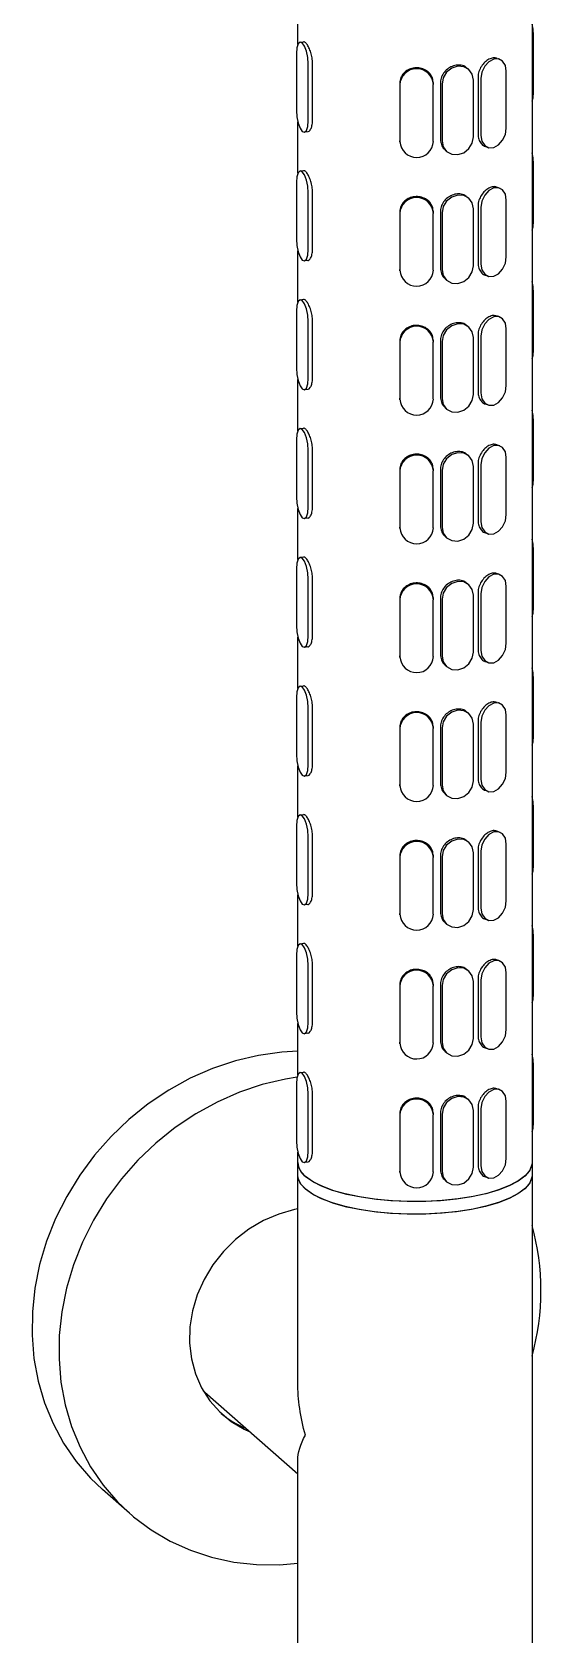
# Model space of a CAD drawing. Extents: x 0 to 951, y -2 to 427.
# Drawn here: x 345.62 to 355.12, y 137.35 to 167.27 of the extents above; entities that cross this region are included whole.
import ezdxf

# ---------------------------------------------------------------- set-up
doc = ezdxf.new("R2010")
doc.units = 0
doc.header["$LTSCALE"] = 23.1
doc.header["$MEASUREMENT"] = 0
doc.layers.get('0').update_dxf_attribs({"linetype": 'CONTINUOUS'})

msp = doc.modelspace()

# ---------------------------------------------------------------- linework, layer by layer
at = {"color": 7, "linetype": 'Continuous', "lineweight": 25}
for p, q in [((354.953, 218.055), (354.953, 146.166)), ((350.578, 167.038), (350.578, 167.996)), ((350.623, 167.081), (350.685, 167.089)), ((354.98, 166.146), (354.98, 167.206)), ((350.552, 166.869), (350.552, 165.808)), ((350.773, 165.613), (350.773, 166.674)), ((350.853, 165.623), (350.853, 166.684)), ((354.304, 166.778), (354.348, 166.761)), ((353.745, 166.594), (353.771, 166.571)), ((353.857, 165.313), (353.857, 166.373)), ((353.944, 166.423), (353.944, 165.362)), ((353.999, 166.402), (353.999, 165.341)), ((354.472, 165.477), (354.472, 166.538)), ((352.483, 166.314), (352.483, 165.254)), ((352.484, 166.286), (352.484, 165.225)), ((353.108, 166.329), (353.109, 166.3)), ((353.109, 165.228), (353.109, 166.289)), ((353.242, 166.326), (353.242, 165.265)), ((353.272, 166.299), (353.272, 165.239)), ((350.578, 164.633), (350.578, 165.592)), ((350.763, 165.408), (350.702, 165.401)), ((352.485, 165.214), (352.483, 165.242)), ((353.358, 165.041), (353.332, 165.064)), ((354.123, 165.117), (354.079, 165.135)), ((350.623, 164.677), (350.685, 164.685)), ((354.98, 163.741), (354.98, 164.802)), ((350.552, 164.465), (350.552, 163.404)), ((350.773, 163.209), (350.773, 164.27)), ((350.853, 163.219), (350.853, 164.28)), ((354.304, 164.374), (354.348, 164.357)), ((353.745, 164.19), (353.771, 164.167)), ((353.857, 162.908), (353.857, 163.969)), ((353.944, 164.019), (353.944, 162.958)), ((353.999, 163.997), (353.999, 162.937)), ((354.472, 163.073), (354.472, 164.133)), ((352.483, 163.91), (352.483, 162.85)), ((352.484, 163.882), (352.484, 162.821)), ((353.108, 163.924), (353.109, 163.896)), ((353.109, 162.824), (353.109, 163.885)), ((353.242, 163.922), (353.242, 162.861)), ((353.272, 163.895), (353.272, 162.834)), ((350.578, 162.229), (350.578, 163.188)), ((350.763, 163.004), (350.702, 162.996)), ((352.485, 162.81), (352.483, 162.838)), ((353.358, 162.637), (353.332, 162.66)), ((354.123, 162.713), (354.079, 162.73)), ((350.623, 162.273), (350.685, 162.281)), ((354.98, 161.337), (354.98, 162.398)), ((350.552, 162.06), (350.552, 161)), ((350.853, 160.815), (350.853, 161.876)), ((354.304, 161.97), (354.348, 161.953)), ((350.773, 160.805), (350.773, 161.866)), ((353.745, 161.786), (353.771, 161.763)), ((353.944, 161.615), (353.944, 160.554)), ((353.999, 161.593), (353.999, 160.533)), ((354.472, 160.669), (354.472, 161.729)), ((352.483, 161.506), (352.483, 160.445)), ((352.484, 161.478), (352.484, 160.417)), ((353.108, 161.52), (353.109, 161.492)), ((353.109, 160.42), (353.109, 161.481)), ((353.242, 161.517), (353.242, 160.457)), ((353.272, 161.491), (353.272, 160.43)), ((353.857, 160.504), (353.857, 161.565)), ((350.578, 159.825), (350.578, 160.784)), ((350.763, 160.6), (350.702, 160.592)), ((352.485, 160.406), (352.483, 160.434)), ((353.358, 160.232), (353.332, 160.255)), ((354.123, 160.309), (354.079, 160.326)), ((350.623, 159.869), (350.685, 159.877)), ((354.98, 158.933), (354.98, 159.994)), ((350.552, 159.656), (350.552, 158.596)), ((354.304, 159.566), (354.348, 159.549)), ((350.773, 158.401), (350.773, 159.461)), ((350.853, 158.411), (350.853, 159.471)), ((353.745, 159.382), (353.771, 159.359)), ((353.944, 159.211), (353.944, 158.15)), ((353.999, 159.189), (353.999, 158.128)), ((354.472, 158.265), (354.472, 159.325)), ((352.483, 159.102), (352.483, 158.041)), ((352.484, 159.074), (352.484, 158.013)), ((353.108, 159.116), (353.109, 159.088)), ((353.109, 158.016), (353.109, 159.076)), ((353.242, 159.113), (353.242, 158.053)), ((353.272, 159.087), (353.272, 158.026)), ((353.857, 158.1), (353.857, 159.161)), ((350.578, 157.421), (350.578, 158.379)), ((350.763, 158.196), (350.702, 158.188)), ((352.485, 158.002), (352.483, 158.03)), ((353.358, 157.828), (353.332, 157.851)), ((354.123, 157.905), (354.079, 157.922)), ((350.623, 157.465), (350.685, 157.472)), ((354.98, 156.529), (354.98, 157.59)), ((350.552, 157.252), (350.552, 156.191)), ((354.304, 157.162), (354.348, 157.144)), ((350.773, 155.997), (350.773, 157.057)), ((350.853, 156.007), (350.853, 157.067)), ((353.745, 156.977), (353.771, 156.954)), ((353.944, 156.806), (353.944, 155.746)), ((354.472, 155.86), (354.472, 156.921)), ((352.483, 156.698), (352.483, 155.637)), ((352.484, 156.669), (352.484, 155.609)), ((353.108, 156.712), (353.109, 156.684)), ((353.109, 155.612), (353.109, 156.672)), ((353.242, 156.709), (353.242, 155.648)), ((353.272, 156.683), (353.272, 155.622)), ((353.857, 155.696), (353.857, 156.757)), ((353.999, 156.785), (353.999, 155.724)), ((350.578, 155.017), (350.578, 155.975)), ((350.763, 155.792), (350.702, 155.784)), ((352.485, 155.597), (352.483, 155.626)), ((353.358, 155.424), (353.332, 155.447)), ((354.123, 155.501), (354.079, 155.518)), ((350.623, 155.061), (350.685, 155.068)), ((354.98, 154.125), (354.98, 155.185)), ((350.552, 154.848), (350.552, 153.787)), ((354.304, 154.757), (354.348, 154.74)), ((350.773, 153.592), (350.773, 154.653)), ((350.853, 153.602), (350.853, 154.663)), ((353.745, 154.573), (353.771, 154.55)), ((353.944, 154.402), (353.944, 153.342)), ((354.472, 153.456), (354.472, 154.517)), ((352.483, 154.294), (352.483, 153.233)), ((352.484, 154.265), (352.484, 153.205)), ((353.108, 154.308), (353.109, 154.28)), ((353.109, 153.207), (353.109, 154.268)), ((353.242, 154.305), (353.242, 153.244)), ((353.272, 154.279), (353.272, 153.218)), ((353.857, 153.292), (353.857, 154.352)), ((353.999, 154.381), (353.999, 153.32)), ((350.578, 152.613), (350.578, 153.571)), ((350.763, 153.388), (350.702, 153.38)), ((352.485, 153.193), (352.483, 153.221)), ((353.358, 153.02), (353.332, 153.043)), ((354.123, 153.097), (354.079, 153.114)), ((350.623, 152.656), (350.685, 152.664)), ((354.98, 151.721), (354.98, 152.781)), ((350.552, 152.444), (350.552, 151.383)), ((354.304, 152.353), (354.348, 152.336)), ((350.773, 151.188), (350.773, 152.249)), ((350.853, 151.198), (350.853, 152.259)), ((353.745, 152.169), (353.771, 152.146)), ((354.472, 151.052), (354.472, 152.113)), ((352.483, 151.889), (352.483, 150.829)), ((352.484, 151.861), (352.484, 150.8)), ((353.108, 151.904), (353.109, 151.875)), ((353.109, 150.803), (353.109, 151.864)), ((353.242, 151.901), (353.242, 150.84)), ((353.272, 151.874), (353.272, 150.814)), ((353.857, 150.888), (353.857, 151.948)), ((353.944, 151.998), (353.944, 150.937)), ((353.999, 151.977), (353.999, 150.916)), ((350.578, 150.208), (350.578, 151.167)), ((350.763, 150.983), (350.702, 150.976)), ((352.485, 150.789), (352.483, 150.817)), ((353.358, 150.616), (353.332, 150.639)), ((354.123, 150.692), (354.079, 150.71)), ((350.623, 150.252), (350.685, 150.26)), ((354.98, 149.316), (354.98, 150.377)), ((350.552, 150.04), (350.552, 148.979)), ((354.304, 149.949), (354.348, 149.932)), ((350.773, 148.784), (350.773, 149.845)), ((350.853, 148.794), (350.853, 149.855)), ((353.745, 149.765), (353.771, 149.742)), ((354.472, 148.648), (354.472, 149.709)), ((352.483, 149.485), (352.483, 148.425)), ((352.484, 149.457), (352.484, 148.396)), ((353.108, 149.499), (353.109, 149.471)), ((353.109, 148.399), (353.109, 149.46)), ((353.242, 149.497), (353.242, 148.436)), ((353.272, 149.47), (353.272, 148.41)), ((353.857, 148.483), (353.857, 149.544)), ((353.944, 149.594), (353.944, 148.533)), ((353.999, 149.572), (353.999, 148.512)), ((350.578, 147.804), (350.578, 148.763)), ((350.763, 148.579), (350.702, 148.571)), ((352.485, 148.385), (352.483, 148.413)), ((353.358, 148.212), (353.332, 148.235)), ((354.123, 148.288), (354.079, 148.305)), ((350.623, 147.848), (350.685, 147.856)), ((354.98, 146.912), (354.98, 147.973)), ((350.552, 147.635), (350.552, 146.575)), ((354.304, 147.545), (354.348, 147.528)), ((350.773, 146.38), (350.773, 147.441)), ((350.853, 146.39), (350.853, 147.451)), ((353.745, 147.361), (353.771, 147.338)), ((354.472, 146.244), (354.472, 147.304)), ((352.483, 147.081), (352.483, 146.02)), ((352.484, 147.053), (352.484, 145.992)), ((353.108, 147.095), (353.109, 147.067)), ((353.109, 145.995), (353.109, 147.056)), ((353.242, 147.092), (353.242, 146.032)), ((353.272, 147.066), (353.272, 146.005)), ((353.857, 146.079), (353.857, 147.14)), ((353.944, 147.19), (353.944, 146.129)), ((353.999, 147.168), (353.999, 146.108)), ((350.578, 146.166), (350.578, 146.359)), ((350.578, 145.93), (350.578, 146.166)), ((350.588, 146.098), (350.578, 146.166)), ((350.763, 146.175), (350.702, 146.167)), ((354.953, 146.166), (354.953, 145.93)), ((350.578, 142.063), (350.578, 145.93)), ((350.588, 145.863), (350.578, 145.93)), ((352.485, 145.981), (352.483, 146.009)), ((353.358, 145.808), (353.332, 145.83)), ((354.123, 145.884), (354.079, 145.901)), ((354.953, 145.93), (354.953, 136.738)), ((348.844, 141.876), (348.813, 141.904)), ((350.578, 140.347), (348.844, 141.876)), ((350.578, 136.738), (350.578, 140.605)), ((347.434, 139.62), (346.931, 140.063))]:
    msp.add_line(p, q, dxfattribs=at)
at = {"color": 7, "linetype": 'Continuous', "lineweight": 25, "flags": 128}
for points in [[(354.98, 167.206), (354.972, 167.326), (354.953, 167.422)], [(350.773, 166.674), (350.765, 166.794), (350.741, 166.911), (350.705, 167.006), (350.662, 167.066), (350.62, 167.081), (350.584, 167.048), (350.56, 166.974), (350.552, 166.869)], [(354.472, 166.538), (354.454, 166.645), (354.403, 166.726), (354.326, 166.768), (354.236, 166.764), (354.145, 166.716), (354.068, 166.63), (354.017, 166.519), (353.999, 166.402)], [(353.857, 166.373), (353.834, 166.483), (353.771, 166.571), (353.676, 166.623), (353.564, 166.631), (353.453, 166.594), (353.358, 166.518), (353.295, 166.415), (353.272, 166.299)], [(354.953, 165.977), (354.972, 166.04), (354.98, 166.146)], [(350.552, 165.808), (350.56, 165.688), (350.584, 165.571), (350.62, 165.476), (350.662, 165.416), (350.705, 165.401), (350.741, 165.433), (350.765, 165.508), (350.773, 165.613)], [(353.999, 165.341), (354.017, 165.233), (354.068, 165.152), (354.145, 165.111), (354.236, 165.114), (354.326, 165.163), (354.403, 165.249), (354.454, 165.359), (354.472, 165.477)], [(353.272, 165.239), (353.295, 165.129), (353.358, 165.041), (353.453, 164.989), (353.564, 164.981), (353.676, 165.018), (353.771, 165.093), (353.834, 165.197), (353.857, 165.313)], [(354.98, 164.802), (354.972, 164.922), (354.953, 165.018)], [(350.773, 164.27), (350.765, 164.39), (350.741, 164.507), (350.705, 164.602), (350.662, 164.662), (350.62, 164.677), (350.584, 164.644), (350.56, 164.57), (350.552, 164.465)], [(354.472, 164.133), (354.454, 164.241), (354.403, 164.322), (354.326, 164.364), (354.236, 164.36), (354.145, 164.312), (354.068, 164.226), (354.017, 164.115), (353.999, 163.997)], [(353.857, 163.969), (353.834, 164.079), (353.771, 164.167), (353.676, 164.218), (353.564, 164.227), (353.453, 164.19), (353.358, 164.114), (353.295, 164.011), (353.272, 163.895)], [(354.953, 163.573), (354.972, 163.636), (354.98, 163.741)], [(350.552, 163.404), (350.56, 163.284), (350.584, 163.167), (350.62, 163.072), (350.662, 163.012), (350.705, 162.997), (350.741, 163.029), (350.765, 163.104), (350.773, 163.209)], [(353.999, 162.937), (354.017, 162.829), (354.068, 162.748), (354.145, 162.707), (354.236, 162.71), (354.326, 162.759), (354.403, 162.845), (354.454, 162.955), (354.472, 163.073)], [(353.272, 162.834), (353.295, 162.725), (353.358, 162.637), (353.453, 162.585), (353.564, 162.577), (353.676, 162.613), (353.771, 162.689), (353.834, 162.793), (353.857, 162.908)], [(354.98, 162.398), (354.972, 162.518), (354.953, 162.614)], [(350.773, 161.866), (350.765, 161.986), (350.741, 162.102), (350.705, 162.198), (350.662, 162.258), (350.62, 162.272), (350.584, 162.24), (350.56, 162.166), (350.552, 162.06)], [(354.472, 161.729), (354.454, 161.837), (354.403, 161.918), (354.326, 161.96), (354.236, 161.956), (354.145, 161.907), (354.068, 161.821), (354.017, 161.711), (353.999, 161.593)], [(353.857, 161.565), (353.834, 161.675), (353.771, 161.762), (353.676, 161.814), (353.564, 161.823), (353.453, 161.786), (353.358, 161.71), (353.295, 161.607), (353.272, 161.491)], [(354.953, 161.168), (354.972, 161.232), (354.98, 161.337)], [(350.552, 161), (350.56, 160.88), (350.584, 160.763), (350.62, 160.667), (350.662, 160.608), (350.705, 160.593), (350.741, 160.625), (350.765, 160.7), (350.773, 160.805)], [(353.272, 160.43), (353.295, 160.32), (353.358, 160.233), (353.453, 160.181), (353.564, 160.173), (353.676, 160.209), (353.771, 160.285), (353.834, 160.389), (353.857, 160.504)], [(353.999, 160.533), (354.017, 160.425), (354.068, 160.344), (354.145, 160.302), (354.236, 160.306), (354.326, 160.354), (354.403, 160.44), (354.454, 160.551), (354.472, 160.669)], [(354.98, 159.994), (354.972, 160.114), (354.953, 160.21)], [(350.773, 159.461), (350.765, 159.582), (350.741, 159.698), (350.705, 159.794), (350.662, 159.853), (350.62, 159.868), (350.584, 159.836), (350.56, 159.762), (350.552, 159.656)], [(354.472, 159.325), (354.454, 159.433), (354.403, 159.514), (354.326, 159.555), (354.236, 159.552), (354.145, 159.503), (354.068, 159.417), (354.017, 159.307), (353.999, 159.189)], [(353.857, 159.161), (353.834, 159.271), (353.771, 159.358), (353.676, 159.41), (353.564, 159.418), (353.453, 159.382), (353.358, 159.306), (353.295, 159.202), (353.272, 159.087)], [(354.953, 158.764), (354.972, 158.828), (354.98, 158.933)], [(350.552, 158.596), (350.56, 158.475), (350.584, 158.359), (350.62, 158.263), (350.662, 158.204), (350.705, 158.189), (350.741, 158.221), (350.765, 158.295), (350.773, 158.401)], [(353.272, 158.026), (353.295, 157.916), (353.358, 157.829), (353.453, 157.777), (353.564, 157.769), (353.676, 157.805), (353.771, 157.881), (353.834, 157.985), (353.857, 158.1)], [(353.999, 158.128), (354.017, 158.021), (354.068, 157.94), (354.145, 157.898), (354.236, 157.902), (354.326, 157.95), (354.403, 158.036), (354.454, 158.147), (354.472, 158.265)], [(354.98, 157.59), (354.972, 157.71), (354.953, 157.806)], [(350.773, 157.057), (350.765, 157.177), (350.741, 157.294), (350.705, 157.39), (350.662, 157.449), (350.62, 157.464), (350.584, 157.432), (350.56, 157.357), (350.552, 157.252)], [(354.472, 156.921), (354.454, 157.029), (354.403, 157.109), (354.326, 157.151), (354.236, 157.148), (354.145, 157.099), (354.068, 157.013), (354.017, 156.903), (353.999, 156.785)], [(353.857, 156.757), (353.834, 156.867), (353.771, 156.954), (353.676, 157.006), (353.564, 157.014), (353.453, 156.978), (353.358, 156.902), (353.295, 156.798), (353.272, 156.683)], [(354.953, 156.36), (354.972, 156.424), (354.98, 156.529)], [(350.552, 156.191), (350.56, 156.071), (350.584, 155.955), (350.62, 155.859), (350.662, 155.799), (350.705, 155.785), (350.741, 155.817), (350.765, 155.891), (350.773, 155.997)], [(353.272, 155.622), (353.295, 155.512), (353.358, 155.424), (353.453, 155.373), (353.564, 155.364), (353.676, 155.401), (353.771, 155.477), (353.834, 155.58), (353.857, 155.696)], [(353.999, 155.724), (354.017, 155.617), (354.068, 155.536), (354.145, 155.494), (354.236, 155.498), (354.326, 155.546), (354.403, 155.632), (354.454, 155.742), (354.472, 155.86)], [(354.98, 155.185), (354.972, 155.306), (354.953, 155.402)], [(350.773, 154.653), (350.765, 154.773), (350.741, 154.89), (350.705, 154.985), (350.662, 155.045), (350.62, 155.06), (350.584, 155.028), (350.56, 154.953), (350.552, 154.848)], [(354.472, 154.517), (354.454, 154.624), (354.403, 154.705), (354.326, 154.747), (354.236, 154.743), (354.145, 154.695), (354.068, 154.609), (354.017, 154.499), (353.999, 154.381)], [(353.857, 154.352), (353.834, 154.462), (353.771, 154.55), (353.676, 154.602), (353.564, 154.61), (353.453, 154.574), (353.358, 154.498), (353.295, 154.394), (353.272, 154.279)], [(354.953, 153.956), (354.972, 154.019), (354.98, 154.125)], [(350.552, 153.787), (350.56, 153.667), (350.584, 153.55), (350.62, 153.455), (350.662, 153.395), (350.705, 153.38), (350.741, 153.413), (350.765, 153.487), (350.773, 153.592)], [(353.272, 153.218), (353.295, 153.108), (353.358, 153.02), (353.453, 152.968), (353.564, 152.96), (353.676, 152.997), (353.771, 153.073), (353.834, 153.176), (353.857, 153.292)], [(353.999, 153.32), (354.017, 153.213), (354.068, 153.132), (354.145, 153.09), (354.236, 153.094), (354.326, 153.142), (354.403, 153.228), (354.454, 153.338), (354.472, 153.456)], [(354.98, 152.781), (354.972, 152.901), (354.953, 152.997)], [(350.773, 152.249), (350.765, 152.369), (350.741, 152.486), (350.705, 152.581), (350.662, 152.641), (350.62, 152.656), (350.584, 152.624), (350.56, 152.549), (350.552, 152.444)], [(354.472, 152.113), (354.454, 152.22), (354.403, 152.301), (354.326, 152.343), (354.236, 152.339), (354.145, 152.291), (354.068, 152.205), (354.017, 152.095), (353.999, 151.977)], [(353.857, 151.948), (353.834, 152.058), (353.771, 152.146), (353.676, 152.198), (353.564, 152.206), (353.453, 152.169), (353.358, 152.093), (353.295, 151.99), (353.272, 151.874)], [(354.953, 151.552), (354.972, 151.615), (354.98, 151.721)], [(350.552, 151.383), (350.56, 151.263), (350.584, 151.146), (350.62, 151.051), (350.662, 150.991), (350.705, 150.976), (350.741, 151.008), (350.765, 151.083), (350.773, 151.188)], [(353.272, 150.814), (353.295, 150.704), (353.358, 150.616), (353.453, 150.564), (353.564, 150.556), (353.676, 150.593), (353.771, 150.668), (353.834, 150.772), (353.857, 150.888)], [(353.999, 150.916), (354.017, 150.808), (354.068, 150.728), (354.145, 150.686), (354.236, 150.689), (354.326, 150.738), (354.403, 150.824), (354.454, 150.934), (354.472, 151.052)], [(354.98, 150.377), (354.972, 150.497), (354.953, 150.593)], [(350.773, 149.845), (350.765, 149.965), (350.741, 150.082), (350.705, 150.177), (350.662, 150.237), (350.62, 150.252), (350.584, 150.219), (350.56, 150.145), (350.552, 150.04)], [(354.472, 149.709), (354.454, 149.816), (354.403, 149.897), (354.326, 149.939), (354.236, 149.935), (354.145, 149.887), (354.068, 149.801), (354.017, 149.69), (353.999, 149.572)], [(353.857, 149.544), (353.834, 149.654), (353.771, 149.742), (353.676, 149.793), (353.564, 149.802), (353.453, 149.765), (353.358, 149.689), (353.295, 149.586), (353.272, 149.47)], [(354.953, 149.148), (354.972, 149.211), (354.98, 149.316)], [(350.552, 148.979), (350.56, 148.859), (350.584, 148.742), (350.62, 148.647), (350.662, 148.587), (350.705, 148.572), (350.741, 148.604), (350.765, 148.679), (350.773, 148.784)], [(353.272, 148.41), (353.295, 148.3), (353.358, 148.212), (353.453, 148.16), (353.564, 148.152), (353.676, 148.188), (353.771, 148.264), (353.834, 148.368), (353.857, 148.483)], [(353.999, 148.512), (354.017, 148.404), (354.068, 148.323), (354.145, 148.282), (354.236, 148.285), (354.326, 148.334), (354.403, 148.42), (354.454, 148.53), (354.472, 148.648)], [(350.578, 148.244), (350.279, 148.228), (349.844, 148.168), (349.412, 148.066), (348.986, 147.923), (348.57, 147.74), (348.17, 147.52), (347.787, 147.263), (347.426, 146.973), (347.09, 146.652), (346.782, 146.304), (346.506, 145.93), (346.263, 145.536), (346.056, 145.124), (345.887, 144.699), (345.757, 144.264), (345.668, 143.824), (345.621, 143.382), (345.616, 142.943), (345.652, 142.511), (345.73, 142.089), (345.85, 141.683), (346.009, 141.295), (346.206, 140.929), (346.44, 140.589), (346.708, 140.277), (346.931, 140.063)], [(354.98, 147.973), (354.972, 148.093), (354.953, 148.189)], [(350.773, 147.441), (350.765, 147.561), (350.741, 147.677), (350.705, 147.773), (350.662, 147.833), (350.62, 147.847), (350.584, 147.815), (350.56, 147.741), (350.552, 147.635)], [(350.564, 147.759), (350.347, 147.724), (349.915, 147.622), (349.489, 147.479), (349.074, 147.297), (348.673, 147.076), (348.29, 146.819), (347.929, 146.529), (347.593, 146.209), (347.285, 145.86), (347.009, 145.487), (346.766, 145.092), (346.559, 144.681), (346.39, 144.255), (346.26, 143.821), (346.171, 143.38), (346.124, 142.938), (346.119, 142.499), (346.155, 142.067), (346.234, 141.646), (346.353, 141.239), (346.512, 140.851), (346.709, 140.485), (346.943, 140.145), (347.211, 139.833), (347.511, 139.554), (347.84, 139.308), (348.195, 139.1), (348.572, 138.929), (348.969, 138.799), (349.381, 138.71), (349.804, 138.664), (350.236, 138.66), (350.578, 138.687)], [(354.472, 147.304), (354.454, 147.412), (354.403, 147.493), (354.326, 147.535), (354.236, 147.531), (354.145, 147.482), (354.068, 147.397), (354.017, 147.286), (353.999, 147.168)], [(353.857, 147.14), (353.834, 147.25), (353.771, 147.337), (353.676, 147.389), (353.564, 147.398), (353.453, 147.361), (353.358, 147.285), (353.295, 147.182), (353.272, 147.066)], [(354.953, 146.743), (354.972, 146.807), (354.98, 146.912)], [(350.552, 146.575), (350.56, 146.455), (350.584, 146.338), (350.62, 146.242), (350.662, 146.183), (350.705, 146.168), (350.741, 146.2), (350.765, 146.275), (350.773, 146.38)], [(354.953, 146.166), (354.951, 146.13), (354.913, 146.026), (354.832, 145.926), (354.708, 145.83), (354.545, 145.742), (354.346, 145.662), (354.114, 145.592), (353.855, 145.534), (353.574, 145.488), (353.277, 145.457), (352.969, 145.44), (352.657, 145.438), (352.347, 145.45), (352.046, 145.478), (351.759, 145.519), (351.493, 145.573), (351.253, 145.639), (351.043, 145.717), (350.869, 145.803), (350.733, 145.897), (350.639, 145.996), (350.588, 146.098)], [(354.953, 146.166), (354.949, 146.118), (354.906, 146.015), (354.82, 145.915), (354.692, 145.82), (354.525, 145.732), (354.322, 145.653), (354.087, 145.585), (353.825, 145.528), (353.542, 145.484), (353.243, 145.454), (352.935, 145.439), (352.623, 145.438), (352.313, 145.453), (352.013, 145.481), (351.729, 145.524), (351.465, 145.58), (351.228, 145.647), (351.022, 145.726), (350.852, 145.813), (350.721, 145.907)], [(353.272, 146.005), (353.295, 145.895), (353.358, 145.808), (353.453, 145.756), (353.564, 145.748), (353.676, 145.784), (353.771, 145.86), (353.834, 145.964), (353.857, 146.079)], [(353.999, 146.108), (354.017, 146), (354.068, 145.919), (354.145, 145.877), (354.236, 145.881), (354.326, 145.929), (354.403, 146.015), (354.454, 146.126), (354.472, 146.244)], [(354.953, 145.93), (354.949, 145.881), (354.905, 145.778), (354.819, 145.678), (354.69, 145.584), (354.523, 145.496), (354.319, 145.417), (354.085, 145.349), (353.823, 145.292), (353.539, 145.248), (353.24, 145.219), (352.932, 145.203), (352.619, 145.203), (352.31, 145.217), (352.01, 145.246), (351.726, 145.289), (351.463, 145.345), (351.226, 145.412), (351.021, 145.491), (350.851, 145.578), (350.72, 145.673), (350.63, 145.772), (350.585, 145.875), (350.578, 145.93)], [(354.953, 145.93), (354.951, 145.894), (354.913, 145.791), (354.832, 145.69), (354.708, 145.595), (354.545, 145.506), (354.346, 145.426), (354.114, 145.356), (353.855, 145.298), (353.574, 145.253), (353.277, 145.221), (352.969, 145.204), (352.657, 145.202), (352.347, 145.215), (352.046, 145.242), (351.759, 145.283), (351.493, 145.337), (351.253, 145.404), (351.043, 145.481), (350.869, 145.567), (350.733, 145.661), (350.639, 145.76), (350.588, 145.863)], [(350.578, 145.3), (350.515, 145.288), (350.221, 145.205), (349.936, 145.083), (349.665, 144.924), (349.414, 144.73), (349.189, 144.506), (348.992, 144.256), (348.828, 143.985), (348.701, 143.698), (348.612, 143.4), (348.564, 143.098), (348.557, 142.797), (348.592, 142.503), (348.667, 142.223), (348.782, 141.96), (348.934, 141.721), (349.12, 141.511), (349.336, 141.332), (349.579, 141.189), (349.67, 141.148)]]:
    msp.add_lwpolyline(points, dxfattribs=at)
at = {"color": 7, "linetype": 'Continuous', "lineweight": 25}
for centre, radius, start, end in [((352.797, 166.273), 0.313, 2.9736, 177.551), ((352.797, 165.242), 0.313, 182.9731, 357.5515), ((352.797, 163.869), 0.313, 2.9731, 177.5515), ((352.797, 162.838), 0.313, 182.9736, 357.551), ((352.797, 161.464), 0.313, 2.9736, 177.551), ((352.797, 160.433), 0.313, 182.9736, 357.551), ((352.797, 159.06), 0.313, 2.9729, 177.5517), ((352.797, 158.029), 0.313, 182.9729, 357.5517), ((352.797, 156.656), 0.313, 2.9736, 177.551), ((352.797, 155.625), 0.313, 182.9736, 357.551), ((352.797, 154.252), 0.313, 2.9736, 177.551), ((352.797, 153.221), 0.313, 182.9731, 357.5515), ((352.797, 151.848), 0.313, 2.9731, 177.5515), ((352.797, 150.817), 0.313, 182.9736, 357.551), ((352.797, 149.444), 0.313, 2.9736, 177.551), ((352.797, 148.413), 0.313, 182.9733, 357.5512), ((352.797, 147.039), 0.313, 2.9734, 177.5512), ((350.923, 146.187), 0.345, 183.4922, 234.1511), ((352.797, 146.008), 0.313, 182.9733, 357.5512), ((350.542, 143.775), 4.577, 344.5466, 15.4534), ((350.3, 142.862), 1.796, 230.069, 247.1877)]:
    msp.add_arc(centre, radius, start, end, dxfattribs=at)
at = {"color": 7, "linetype": 'Continuous', "lineweight": 25, "extrusion": (0, 0, -1)}
for major_axis, ratio, start_param, end_param in [((-1.187, 2.629), 0.699056, 4.924405, 5.285772), ((-2.139, -0.965), 0.476834, 0.212016, 0.573383)]:
    msp.add_ellipse((352.766, 141.334), major_axis=major_axis, ratio=ratio, start_param=start_param, end_param=end_param, dxfattribs=at)
at = {"color": 7, "linetype": 'Continuous', "lineweight": 25}
for points, knots in [([(350.853, 166.684), (350.851, 166.718), (350.848, 166.786), (350.822, 166.889), (350.787, 166.98), (350.747, 167.048), (350.711, 167.087), (350.693, 167.086), (350.685, 167.086)], [0, 0, 0, 0, 0.1733678, 0.3467018, 0.5211454, 0.6963349, 0.8703212, 1, 1, 1, 1]), ([(354.303, 166.775), (354.285, 166.781), (354.244, 166.795), (354.168, 166.775), (354.089, 166.727), (354.018, 166.653), (353.966, 166.559), (353.945, 166.479), (353.944, 166.434), (353.944, 166.423)], [0, 0, 0, 0, 0.131028, 0.29365, 0.455097, 0.617116, 0.780576, 0.944127, 1, 1, 1, 1]), ([(353.108, 166.317), (353.105, 166.35), (353.098, 166.416), (353.045, 166.501), (352.966, 166.565), (352.867, 166.601), (352.761, 166.606), (352.659, 166.58), (352.572, 166.524), (352.51, 166.445), (352.485, 166.37), (352.484, 166.326), (352.483, 166.314)], [0, 0, 0, 0, 0.10662, 0.213219, 0.320501, 0.428242, 0.535242, 0.641469, 0.748073, 0.855625, 0.963237, 1, 1, 1, 1]), ([(353.742, 166.591), (353.727, 166.604), (353.691, 166.637), (353.608, 166.656), (353.51, 166.65), (353.413, 166.611), (353.329, 166.546), (353.268, 166.459), (353.244, 166.382), (353.243, 166.337), (353.242, 166.326)], [0, 0, 0, 0, 0.0933988, 0.2371485, 0.3799104, 0.5216413, 0.663874, 0.8073727, 0.9509501, 1, 1, 1, 1]), ([(350.763, 165.412), (350.766, 165.411), (350.782, 165.408), (350.811, 165.438), (350.84, 165.499), (350.852, 165.568), (350.853, 165.612), (350.853, 165.623)], [0, 0, 0, 0, 0.06877, 0.345657, 0.625009, 0.904514, 1, 1, 1, 1]), ([(353.242, 165.265), (353.246, 165.233), (353.253, 165.168), (353.291, 165.099), (353.326, 165.073), (353.335, 165.067)], [0, 0, 0, 0, 0.425647, 0.851182, 1, 1, 1, 1]), ([(353.944, 165.362), (353.947, 165.33), (353.952, 165.265), (353.998, 165.189), (354.043, 165.145), (354.074, 165.138), (354.08, 165.137)], [0, 0, 0, 0, 0.311737, 0.623392, 0.937061, 1, 1, 1, 1]), ([(350.853, 164.28), (350.851, 164.314), (350.848, 164.382), (350.822, 164.485), (350.787, 164.576), (350.747, 164.644), (350.711, 164.683), (350.693, 164.682), (350.685, 164.682)], [0, 0, 0, 0, 0.173373, 0.346701, 0.521148, 0.696336, 0.870322, 1, 1, 1, 1]), ([(354.303, 164.371), (354.285, 164.377), (354.244, 164.39), (354.168, 164.371), (354.089, 164.323), (354.018, 164.248), (353.966, 164.155), (353.945, 164.075), (353.944, 164.03), (353.944, 164.019)], [0, 0, 0, 0, 0.1310277, 0.2936494, 0.4550979, 0.6171163, 0.7805768, 0.9441269, 1, 1, 1, 1]), ([(353.108, 163.913), (353.105, 163.946), (353.098, 164.011), (353.045, 164.097), (352.966, 164.161), (352.867, 164.197), (352.761, 164.202), (352.659, 164.176), (352.572, 164.12), (352.51, 164.041), (352.485, 163.966), (352.484, 163.922), (352.483, 163.91)], [0, 0, 0, 0, 0.106623, 0.213219, 0.320503, 0.428243, 0.535243, 0.641471, 0.748074, 0.855626, 0.963237, 1, 1, 1, 1]), ([(353.742, 164.187), (353.727, 164.2), (353.691, 164.232), (353.608, 164.252), (353.51, 164.246), (353.413, 164.207), (353.329, 164.142), (353.268, 164.055), (353.244, 163.977), (353.243, 163.933), (353.242, 163.922)], [0, 0, 0, 0, 0.093402, 0.237151, 0.379912, 0.521644, 0.663876, 0.807374, 0.95095, 1, 1, 1, 1]), ([(350.763, 163.007), (350.766, 163.007), (350.782, 163.004), (350.811, 163.034), (350.84, 163.095), (350.852, 163.164), (350.853, 163.208), (350.853, 163.219)], [0, 0, 0, 0, 0.068767, 0.345662, 0.625007, 0.904513, 1, 1, 1, 1]), ([(353.242, 162.861), (353.246, 162.829), (353.253, 162.764), (353.291, 162.694), (353.326, 162.669), (353.335, 162.663)], [0, 0, 0, 0, 0.425633, 0.851181, 1, 1, 1, 1]), ([(353.944, 162.958), (353.947, 162.926), (353.952, 162.861), (353.998, 162.785), (354.043, 162.74), (354.074, 162.734), (354.08, 162.733)], [0, 0, 0, 0, 0.311729, 0.623397, 0.93706, 1, 1, 1, 1]), ([(350.853, 161.876), (350.851, 161.91), (350.848, 161.977), (350.822, 162.081), (350.787, 162.172), (350.747, 162.24), (350.711, 162.279), (350.693, 162.278), (350.685, 162.278)], [0, 0, 0, 0, 0.1733741, 0.3467028, 0.5211466, 0.6963363, 0.8703228, 1, 1, 1, 1]), ([(354.303, 161.967), (354.285, 161.973), (354.244, 161.986), (354.168, 161.967), (354.089, 161.919), (354.018, 161.844), (353.966, 161.751), (353.945, 161.671), (353.944, 161.626), (353.944, 161.615)], [0, 0, 0, 0, 0.131028, 0.29365, 0.455097, 0.617116, 0.780576, 0.944127, 1, 1, 1, 1]), ([(353.108, 161.509), (353.105, 161.542), (353.098, 161.607), (353.045, 161.692), (352.966, 161.757), (352.867, 161.793), (352.761, 161.798), (352.659, 161.771), (352.572, 161.716), (352.51, 161.637), (352.485, 161.562), (352.484, 161.517), (352.483, 161.506)], [0, 0, 0, 0, 0.106624, 0.21322, 0.320501, 0.428242, 0.535242, 0.641469, 0.748073, 0.855626, 0.963237, 1, 1, 1, 1]), ([(353.742, 161.783), (353.727, 161.796), (353.691, 161.828), (353.608, 161.848), (353.51, 161.842), (353.413, 161.803), (353.329, 161.738), (353.268, 161.651), (353.244, 161.573), (353.243, 161.529), (353.242, 161.517)], [0, 0, 0, 0, 0.0933988, 0.2371485, 0.3799104, 0.5216413, 0.663874, 0.8073727, 0.9509501, 1, 1, 1, 1]), ([(350.763, 160.603), (350.766, 160.603), (350.782, 160.6), (350.811, 160.63), (350.84, 160.691), (350.852, 160.76), (350.853, 160.804), (350.853, 160.815)], [0, 0, 0, 0, 0.06877, 0.345657, 0.625009, 0.904514, 1, 1, 1, 1]), ([(353.242, 160.457), (353.246, 160.424), (353.253, 160.36), (353.291, 160.29), (353.326, 160.265), (353.335, 160.259)], [0, 0, 0, 0, 0.425647, 0.851182, 1, 1, 1, 1]), ([(353.944, 160.554), (353.947, 160.522), (353.952, 160.457), (353.998, 160.381), (354.043, 160.336), (354.074, 160.33), (354.08, 160.329)], [0, 0, 0, 0, 0.311739, 0.623397, 0.93706, 1, 1, 1, 1]), ([(350.853, 159.471), (350.851, 159.505), (350.848, 159.573), (350.822, 159.677), (350.787, 159.768), (350.747, 159.836), (350.711, 159.875), (350.693, 159.874), (350.685, 159.873)], [0, 0, 0, 0, 0.173373, 0.346701, 0.521148, 0.696336, 0.870322, 1, 1, 1, 1]), ([(354.303, 159.563), (354.285, 159.569), (354.244, 159.582), (354.168, 159.563), (354.089, 159.515), (354.018, 159.44), (353.966, 159.347), (353.945, 159.267), (353.944, 159.222), (353.944, 159.211)], [0, 0, 0, 0, 0.1310277, 0.2936494, 0.4550979, 0.6171163, 0.7805768, 0.9441269, 1, 1, 1, 1]), ([(353.108, 159.105), (353.105, 159.138), (353.098, 159.203), (353.045, 159.288), (352.966, 159.352), (352.867, 159.389), (352.761, 159.394), (352.659, 159.367), (352.572, 159.312), (352.51, 159.232), (352.485, 159.158), (352.484, 159.113), (352.483, 159.102)], [0, 0, 0, 0, 0.106623, 0.213219, 0.320503, 0.428243, 0.535243, 0.641471, 0.748074, 0.855626, 0.963237, 1, 1, 1, 1]), ([(353.742, 159.378), (353.727, 159.391), (353.691, 159.424), (353.608, 159.444), (353.51, 159.437), (353.413, 159.399), (353.329, 159.333), (353.268, 159.247), (353.244, 159.169), (353.243, 159.125), (353.242, 159.113)], [0, 0, 0, 0, 0.093399, 0.237148, 0.37991, 0.521642, 0.663874, 0.807373, 0.95095, 1, 1, 1, 1]), ([(350.763, 158.199), (350.766, 158.199), (350.782, 158.196), (350.811, 158.225), (350.84, 158.286), (350.852, 158.356), (350.853, 158.4), (350.853, 158.411)], [0, 0, 0, 0, 0.06877, 0.345656, 0.625, 0.904514, 1, 1, 1, 1]), ([(353.242, 158.053), (353.246, 158.02), (353.253, 157.956), (353.291, 157.886), (353.326, 157.861), (353.335, 157.854)], [0, 0, 0, 0, 0.425643, 0.851173, 1, 1, 1, 1]), ([(353.944, 158.15), (353.947, 158.117), (353.952, 158.052), (353.998, 157.977), (354.043, 157.932), (354.074, 157.926), (354.08, 157.925)], [0, 0, 0, 0, 0.311737, 0.623392, 0.937061, 1, 1, 1, 1]), ([(350.853, 157.067), (350.851, 157.101), (350.848, 157.169), (350.822, 157.273), (350.787, 157.364), (350.747, 157.432), (350.711, 157.47), (350.693, 157.47), (350.685, 157.469)], [0, 0, 0, 0, 0.173373, 0.346701, 0.521144, 0.696336, 0.870322, 1, 1, 1, 1]), ([(354.303, 157.159), (354.285, 157.165), (354.244, 157.178), (354.168, 157.159), (354.089, 157.111), (354.018, 157.036), (353.966, 156.943), (353.945, 156.862), (353.944, 156.818), (353.944, 156.806)], [0, 0, 0, 0, 0.1310296, 0.293651, 0.4550991, 0.6171171, 0.7805772, 0.944127, 1, 1, 1, 1]), ([(353.108, 156.701), (353.105, 156.733), (353.098, 156.799), (353.045, 156.884), (352.966, 156.948), (352.867, 156.985), (352.761, 156.99), (352.659, 156.963), (352.572, 156.908), (352.51, 156.828), (352.485, 156.753), (352.484, 156.709), (352.483, 156.698)], [0, 0, 0, 0, 0.106624, 0.213219, 0.3205, 0.428242, 0.535242, 0.64147, 0.748074, 0.855626, 0.963237, 1, 1, 1, 1]), ([(353.742, 156.974), (353.727, 156.987), (353.691, 157.02), (353.608, 157.04), (353.51, 157.033), (353.413, 156.995), (353.329, 156.929), (353.268, 156.843), (353.244, 156.765), (353.243, 156.72), (353.242, 156.709)], [0, 0, 0, 0, 0.093399, 0.23715, 0.379911, 0.521643, 0.663875, 0.807373, 0.95095, 1, 1, 1, 1]), ([(350.763, 155.795), (350.766, 155.794), (350.782, 155.792), (350.811, 155.821), (350.84, 155.882), (350.852, 155.952), (350.853, 155.995), (350.853, 156.007)], [0, 0, 0, 0, 0.06877, 0.345657, 0.625009, 0.904514, 1, 1, 1, 1]), ([(353.242, 155.648), (353.246, 155.616), (353.253, 155.551), (353.291, 155.482), (353.326, 155.457), (353.335, 155.45)], [0, 0, 0, 0, 0.425647, 0.851182, 1, 1, 1, 1]), ([(353.944, 155.746), (353.947, 155.713), (353.952, 155.648), (353.998, 155.573), (354.043, 155.528), (354.074, 155.522), (354.08, 155.521)], [0, 0, 0, 0, 0.311739, 0.623397, 0.93706, 1, 1, 1, 1]), ([(350.853, 154.663), (350.851, 154.697), (350.848, 154.765), (350.822, 154.868), (350.787, 154.96), (350.747, 155.028), (350.711, 155.066), (350.693, 155.065), (350.685, 155.065)], [0, 0, 0, 0, 0.1733678, 0.3467018, 0.5211454, 0.6963349, 0.8703212, 1, 1, 1, 1]), ([(354.303, 154.755), (354.285, 154.761), (354.244, 154.774), (354.168, 154.755), (354.089, 154.707), (354.018, 154.632), (353.966, 154.539), (353.945, 154.458), (353.944, 154.414), (353.944, 154.402)], [0, 0, 0, 0, 0.131028, 0.293651, 0.4551, 0.617119, 0.780576, 0.944132, 1, 1, 1, 1]), ([(353.108, 154.296), (353.105, 154.329), (353.098, 154.395), (353.045, 154.48), (352.966, 154.544), (352.867, 154.581), (352.761, 154.586), (352.659, 154.559), (352.572, 154.503), (352.51, 154.424), (352.485, 154.349), (352.484, 154.305), (352.483, 154.294)], [0, 0, 0, 0, 0.10662, 0.21322, 0.320502, 0.428242, 0.535243, 0.641472, 0.748076, 0.855625, 0.963241, 1, 1, 1, 1]), ([(353.742, 154.57), (353.727, 154.583), (353.691, 154.616), (353.608, 154.635), (353.51, 154.629), (353.413, 154.591), (353.329, 154.525), (353.268, 154.439), (353.244, 154.361), (353.243, 154.316), (353.242, 154.305)], [0, 0, 0, 0, 0.093399, 0.237149, 0.379912, 0.521644, 0.663877, 0.807372, 0.950955, 1, 1, 1, 1]), ([(350.763, 153.391), (350.766, 153.39), (350.782, 153.387), (350.811, 153.417), (350.84, 153.478), (350.852, 153.547), (350.853, 153.591), (350.853, 153.602)], [0, 0, 0, 0, 0.06877, 0.345657, 0.625009, 0.904514, 1, 1, 1, 1]), ([(353.242, 153.244), (353.246, 153.212), (353.253, 153.147), (353.291, 153.078), (353.326, 153.053), (353.335, 153.046)], [0, 0, 0, 0, 0.425647, 0.851182, 1, 1, 1, 1]), ([(353.944, 153.342), (353.947, 153.309), (353.952, 153.244), (353.998, 153.168), (354.043, 153.124), (354.074, 153.118), (354.08, 153.116)], [0, 0, 0, 0, 0.311737, 0.623392, 0.937061, 1, 1, 1, 1]), ([(350.853, 152.259), (350.851, 152.293), (350.848, 152.361), (350.822, 152.464), (350.787, 152.555), (350.747, 152.623), (350.711, 152.662), (350.693, 152.661), (350.685, 152.661)], [0, 0, 0, 0, 0.173373, 0.346701, 0.521148, 0.696336, 0.870322, 1, 1, 1, 1]), ([(354.303, 152.351), (354.285, 152.356), (354.244, 152.37), (354.168, 152.35), (354.089, 152.302), (354.018, 152.228), (353.966, 152.134), (353.945, 152.054), (353.944, 152.009), (353.944, 151.998)], [0, 0, 0, 0, 0.1310277, 0.2936494, 0.4550979, 0.6171163, 0.7805768, 0.9441269, 1, 1, 1, 1]), ([(353.108, 151.892), (353.105, 151.925), (353.098, 151.991), (353.045, 152.076), (352.966, 152.14), (352.867, 152.176), (352.761, 152.181), (352.659, 152.155), (352.572, 152.099), (352.51, 152.02), (352.485, 151.945), (352.484, 151.901), (352.483, 151.889)], [0, 0, 0, 0, 0.106623, 0.213219, 0.320503, 0.428243, 0.535243, 0.641471, 0.748074, 0.855626, 0.963237, 1, 1, 1, 1]), ([(353.742, 152.166), (353.727, 152.179), (353.691, 152.212), (353.608, 152.231), (353.51, 152.225), (353.413, 152.186), (353.329, 152.121), (353.268, 152.034), (353.244, 151.957), (353.243, 151.912), (353.242, 151.901)], [0, 0, 0, 0, 0.093402, 0.237151, 0.379912, 0.521644, 0.663876, 0.807374, 0.95095, 1, 1, 1, 1]), ([(350.763, 150.987), (350.766, 150.986), (350.782, 150.983), (350.811, 151.013), (350.84, 151.074), (350.852, 151.143), (350.853, 151.187), (350.853, 151.198)], [0, 0, 0, 0, 0.068767, 0.345655, 0.625008, 0.904513, 1, 1, 1, 1]), ([(353.242, 150.84), (353.246, 150.808), (353.253, 150.743), (353.291, 150.674), (353.326, 150.648), (353.335, 150.642)], [0, 0, 0, 0, 0.425647, 0.851182, 1, 1, 1, 1]), ([(353.944, 150.937), (353.947, 150.905), (353.952, 150.84), (353.998, 150.764), (354.043, 150.72), (354.074, 150.713), (354.08, 150.712)], [0, 0, 0, 0, 0.311739, 0.623397, 0.93706, 1, 1, 1, 1]), ([(350.853, 149.855), (350.851, 149.889), (350.848, 149.957), (350.822, 150.06), (350.787, 150.151), (350.747, 150.219), (350.711, 150.258), (350.693, 150.257), (350.685, 150.257)], [0, 0, 0, 0, 0.173371, 0.346702, 0.521145, 0.696335, 0.870321, 1, 1, 1, 1]), ([(354.303, 149.946), (354.285, 149.952), (354.244, 149.965), (354.168, 149.946), (354.089, 149.898), (354.018, 149.823), (353.966, 149.73), (353.945, 149.65), (353.944, 149.605), (353.944, 149.594)], [0, 0, 0, 0, 0.1310289, 0.2936509, 0.4550996, 0.6171182, 0.7805766, 0.9441297, 1, 1, 1, 1]), ([(353.108, 149.488), (353.105, 149.521), (353.098, 149.586), (353.045, 149.672), (352.966, 149.736), (352.867, 149.772), (352.761, 149.777), (352.659, 149.751), (352.572, 149.695), (352.51, 149.616), (352.485, 149.541), (352.484, 149.497), (352.483, 149.485)], [0, 0, 0, 0, 0.106622, 0.213219, 0.320501, 0.428242, 0.535242, 0.641471, 0.748075, 0.855626, 0.963239, 1, 1, 1, 1]), ([(353.742, 149.762), (353.727, 149.775), (353.691, 149.808), (353.608, 149.827), (353.51, 149.821), (353.413, 149.782), (353.329, 149.717), (353.268, 149.63), (353.244, 149.553), (353.243, 149.508), (353.242, 149.497)], [0, 0, 0, 0, 0.093399, 0.237149, 0.379911, 0.521644, 0.663876, 0.807373, 0.950953, 1, 1, 1, 1]), ([(350.763, 148.582), (350.766, 148.582), (350.782, 148.579), (350.811, 148.609), (350.84, 148.67), (350.852, 148.739), (350.853, 148.783), (350.853, 148.794)], [0, 0, 0, 0, 0.06877, 0.345657, 0.625009, 0.904514, 1, 1, 1, 1]), ([(353.242, 148.436), (353.246, 148.404), (353.253, 148.339), (353.291, 148.269), (353.326, 148.244), (353.335, 148.238)], [0, 0, 0, 0, 0.425645, 0.851177, 1, 1, 1, 1]), ([(353.944, 148.533), (353.947, 148.501), (353.952, 148.436), (353.998, 148.36), (354.043, 148.316), (354.074, 148.309), (354.08, 148.308)], [0, 0, 0, 0, 0.311738, 0.623395, 0.937061, 1, 1, 1, 1]), ([(350.853, 147.451), (350.851, 147.485), (350.848, 147.552), (350.822, 147.656), (350.787, 147.747), (350.747, 147.815), (350.711, 147.854), (350.693, 147.853), (350.685, 147.853)], [0, 0, 0, 0, 0.17337, 0.346701, 0.521147, 0.696336, 0.870322, 1, 1, 1, 1]), ([(354.303, 147.542), (354.285, 147.548), (354.244, 147.561), (354.168, 147.542), (354.089, 147.494), (354.018, 147.419), (353.966, 147.326), (353.945, 147.246), (353.944, 147.201), (353.944, 147.19)], [0, 0, 0, 0, 0.131029, 0.293651, 0.455098, 0.617119, 0.780577, 0.944127, 1, 1, 1, 1]), ([(353.108, 147.084), (353.105, 147.117), (353.098, 147.182), (353.045, 147.267), (352.966, 147.332), (352.867, 147.368), (352.761, 147.373), (352.659, 147.346), (352.572, 147.291), (352.51, 147.212), (352.485, 147.137), (352.484, 147.092), (352.483, 147.081)], [0, 0, 0, 0, 0.106622, 0.213219, 0.320502, 0.428242, 0.535242, 0.64147, 0.748075, 0.855626, 0.963237, 1, 1, 1, 1]), ([(353.742, 147.358), (353.727, 147.371), (353.691, 147.403), (353.608, 147.423), (353.51, 147.417), (353.413, 147.378), (353.329, 147.313), (353.268, 147.226), (353.244, 147.148), (353.243, 147.104), (353.242, 147.092)], [0, 0, 0, 0, 0.0934, 0.23715, 0.379911, 0.521643, 0.663877, 0.807373, 0.95095, 1, 1, 1, 1]), ([(350.763, 146.178), (350.766, 146.178), (350.782, 146.175), (350.811, 146.205), (350.84, 146.266), (350.852, 146.335), (350.853, 146.379), (350.853, 146.39)], [0, 0, 0, 0, 0.06877, 0.345657, 0.625009, 0.904514, 1, 1, 1, 1]), ([(353.242, 146.032), (353.246, 145.999), (353.253, 145.935), (353.291, 145.865), (353.326, 145.84), (353.335, 145.834)], [0, 0, 0, 0, 0.425647, 0.851182, 1, 1, 1, 1]), ([(353.944, 146.129), (353.947, 146.097), (353.952, 146.032), (353.998, 145.956), (354.043, 145.911), (354.074, 145.905), (354.08, 145.904)], [0, 0, 0, 0, 0.311738, 0.623395, 0.937061, 1, 1, 1, 1])]:
    msp.add_open_spline(points, degree=3, knots=knots, dxfattribs=at)

doc.saveas('drawing.dxf')
